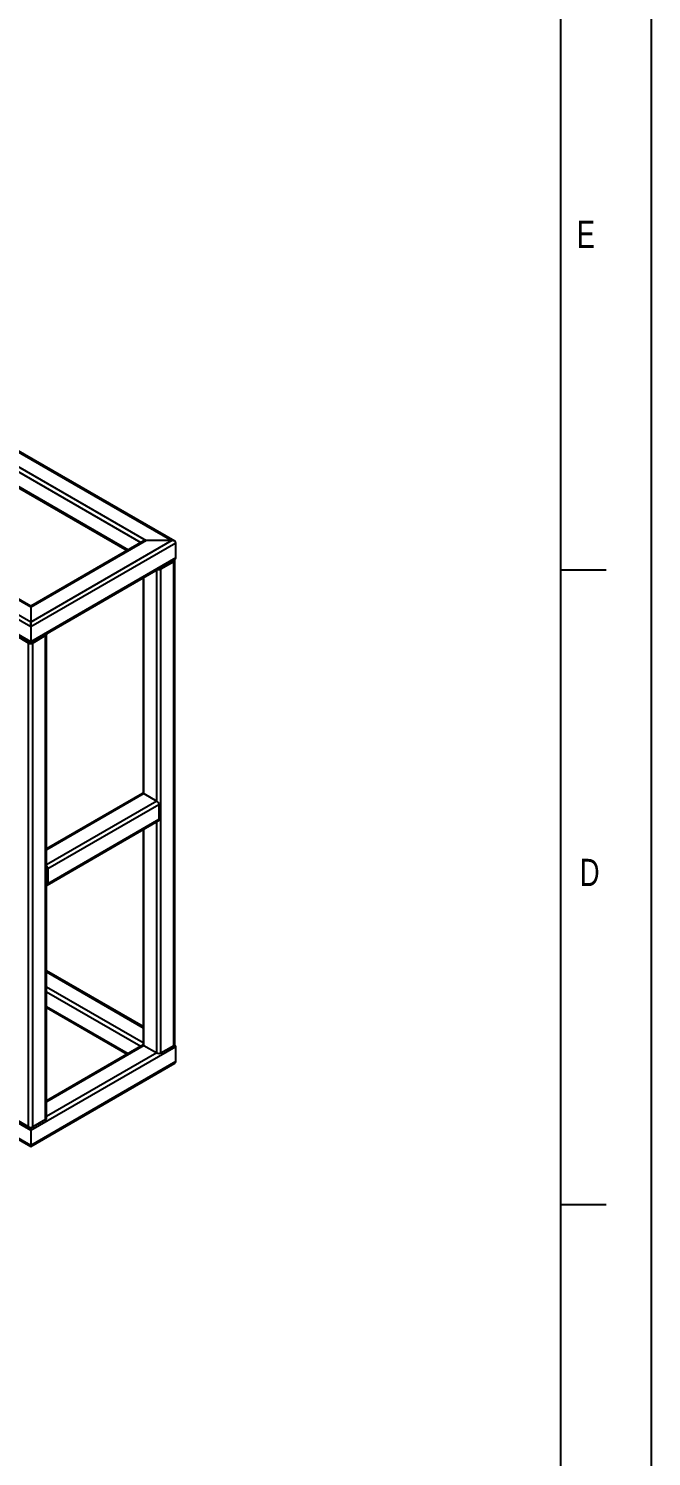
# Model space of a CAD drawing. Header units: millimetres. Extents: x 0 to 594, y 0 to 420.
# Drawn here: x 525.3 to 594, y 182.2 to 339.7 of the extents above; entities that cross this region are included whole.
import ezdxf

# ---------------------------------------------------------------- set-up
doc = ezdxf.new("R2010")
doc.units = ezdxf.units.MM
doc.layers.add('FORMATO', color=1, linetype='Continuous')
doc.layers.add('TEXTO', color=5, linetype='Continuous')
doc.styles.add('SLDTEXTSTYLE0', font='TXT', dxfattribs={"width": 0.75})

msp = doc.modelspace()

# ---------------------------------------------------------------- linework, layer by layer
at = {"color": 7, "linetype": 'Continuous', "lineweight": 25}
for p, q in [((541.4028, 283.12974), (445.37437, 338.56577)), ((445.37437, 338.45306), (541.06949, 283.20945)), ((445.37437, 336.82025), (538.24106, 283.20945)), ((525.51314, 273.68464), (429.34662, 329.20039)), ((525.51314, 274.22896), (429.81803, 329.47257)), ((525.51314, 275.86177), (432.64645, 329.47257)), ((525.51314, 275.97448), (432.97976, 329.39287)), ((525.51314, 272.05156), (429.34662, 327.56731)), ((429.48472, 327.37484), (525.51314, 271.93881)), ((515.14227, 294.25395), (536.1599, 282.12073)), ((541.06949, 283.20945), (525.51314, 274.22896)), ((538.24106, 283.20945), (525.51314, 275.86177)), ((537.90776, 283.12974), (525.51314, 275.97448)), ((541.5409, 282.93727), (525.51314, 273.68464)), ((541.06949, 283.20945), (538.24106, 283.20945)), ((541.5409, 281.30419), (541.5409, 282.93727)), ((541.5409, 281.30419), (525.51314, 272.05156)), ((525.51314, 271.93881), (541.4028, 281.11171)), ((539.77313, 280.14756), (541.18734, 280.96397)), ((539.89098, 280.07953), (541.30519, 280.89594)), ((541.30519, 227.5486), (541.30519, 280.89594)), ((541.40283, 227.68467), (541.40283, 281.03201)), ((537.90773, 279.09405), (537.90773, 255.34291)), ((539.89098, 226.7322), (539.89098, 280.07953)), ((525.51314, 275.97448), (525.51314, 275.86177)), ((525.51314, 275.86177), (525.51314, 275.97448)), ((525.51314, 275.86177), (525.51314, 274.22896)), ((525.51314, 274.22896), (525.51314, 273.68464)), ((525.51314, 273.68464), (525.51314, 274.22896)), ((525.51314, 218.15987), (429.34662, 273.67562)), ((525.27744, 271.91545), (523.86323, 272.73186)), ((525.39529, 271.98348), (523.98108, 272.79989)), ((525.51314, 273.68464), (525.51314, 272.05156)), ((527.04521, 272.79989), (525.63099, 271.98348)), ((527.16306, 272.73186), (525.74885, 271.91545)), ((527.16306, 219.38452), (527.16306, 272.73186)), ((527.26069, 219.52059), (527.26069, 272.86792)), ((525.51314, 216.52678), (429.34662, 272.04254)), ((429.48472, 271.85006), (525.51314, 216.41403)), ((525.27744, 218.56811), (525.27744, 271.91545)), ((525.51314, 272.05156), (525.51314, 271.93881)), ((525.51314, 271.93881), (525.51314, 272.05156)), ((525.74885, 218.56811), (525.74885, 271.91545)), ((537.83871, 255.32749), (527.26069, 249.22093)), ((538.00536, 255.31099), (539.41958, 254.49458)), ((539.65528, 254.08634), (527.39876, 247.0108)), ((539.65528, 254.08634), (539.65528, 252.45325)), ((527.32971, 245.2251), (539.58623, 252.30064)), ((539.65528, 252.45325), (527.39876, 245.37772)), ((537.90773, 251.33166), (537.90773, 227.68467)), ((527.28091, 247.07883), (527.28091, 245.44575)), ((527.39876, 247.0108), (527.39876, 245.37772)), ((537.90773, 229.62263), (527.26069, 235.76903)), ((527.26069, 231.73336), (536.1599, 226.59595)), ((541.5409, 227.41249), (525.51314, 218.15987)), ((537.90776, 227.60497), (527.26069, 221.45855)), ((538.00536, 227.5486), (539.41958, 226.7322)), ((539.89098, 226.7322), (541.30519, 227.5486)), ((541.4028, 227.60497), (541.38165, 227.61718)), ((541.5409, 225.77941), (541.5409, 227.41249)), ((541.5409, 225.77941), (525.51314, 216.52678)), ((525.51314, 216.41403), (541.4028, 225.58693)), ((525.27744, 218.56811), (523.86323, 219.38452)), ((527.16306, 219.38452), (525.74885, 218.56811)), ((525.51314, 218.51175), (525.51314, 218.15987)), ((525.51314, 218.15987), (525.51314, 218.51175)), ((525.51314, 218.15987), (525.51314, 216.52678)), ((525.51314, 216.52678), (525.51314, 216.41403)), ((525.51314, 216.41403), (525.51314, 216.52678))]:
    msp.add_line(p, q, dxfattribs=at)
at = {"color": 1, "linetype": 'Continuous', "lineweight": 25}
for p, q in [((515.14224, 295.9998), (537.672, 282.99364)), ((515.14224, 294.36672), (536.25756, 282.1771)), ((541.18734, 280.96397), (541.18734, 280.98733)), ((538.00536, 255.31099), (538.00536, 279.15041)), ((539.41958, 254.49458), (539.41958, 279.96682)), ((539.77313, 280.14756), (539.77313, 280.17092)), ((527.04521, 272.79989), (527.04521, 272.82325)), ((525.39529, 271.98348), (525.39529, 272.00684)), ((525.63099, 271.98348), (525.63099, 272.00684)), ((538.00536, 255.31099), (527.26069, 249.10822)), ((539.41958, 254.49458), (527.26069, 247.47541)), ((539.41958, 226.7322), (539.41958, 252.20443)), ((538.00536, 227.5486), (538.00536, 251.38802)), ((527.28091, 247.07854), (527.26069, 247.06687)), ((527.28091, 245.44573), (527.26069, 245.43406)), ((527.26069, 235.65632), (537.90773, 229.50992)), ((527.26069, 234.02351), (537.90773, 227.8771)), ((527.26069, 233.47919), (537.672, 227.46887)), ((527.26069, 231.84611), (536.25756, 226.65233)), ((538.00536, 227.5486), (527.26069, 221.34584)), ((539.41958, 226.7322), (527.26069, 219.71302))]:
    msp.add_line(p, q, dxfattribs=at)
at = {"color": 7, "linetype": 'Continuous', "lineweight": 25, "flags": 128}
for points in [[(541.30519, 280.89594), (541.34665, 280.9251), (541.37745, 280.95837), (541.39642, 280.99446), (541.40283, 281.03201), (541.39642, 281.06955), (541.38129, 281.10005)], [(527.23951, 272.93542), (527.25428, 272.90546), (527.26069, 272.86792), (527.25428, 272.83038), (527.23532, 272.79428), (527.20451, 272.76102), (527.16306, 272.73186)], [(527.39876, 245.37772), (527.39423, 245.32723), (527.38082, 245.28392), (527.35904, 245.24943), (527.32973, 245.22511), (527.29401, 245.21188), (527.26069, 245.20969)]]:
    msp.add_lwpolyline(points, dxfattribs=at)
at = {"color": 7, "linetype": 'Continuous', "lineweight": 25}
for centre, radius, start, end in [((541.14725, 281.04679), 0.09202, 295.8294904, 338.9642871), ((539.65458, 280.53757), 0.51545, 256.9696896, 297.2991108), ((539.66382, 280.3503), 0.23033, 275.7453234, 298.3334679), ((527.00512, 272.88271), 0.09202, 295.8294904, 338.9642871), ((525.51314, 272.37035), 0.51234, 242.6096722, 297.3903278), ((525.5046, 272.18621), 0.23033, 241.6665321, 264.2546766), ((525.52144, 272.18683), 0.23098, 275.3361185, 298.3136431), ((537.90772, 255.1747), 0.16766, 54.3824225, 114.307119), ((539.14354, 254.06305), 0.51227, 2.6054785, 57.3945217), ((539.49672, 252.43307), 0.15984, 304.0563508, 7.2558296), ((526.88394, 246.98654), 0.51539, 2.6972178, 43.0300689), ((527.0507, 247.07215), 0.2303, 1.6630562, 24.2472697), ((527.1891, 245.43907), 0.09205, 321.0496532, 4.1648284), ((538.07455, 227.70131), 0.16765, 185.6947993, 245.6253417), ((539.65528, 227.1871), 0.51234, 242.6096722, 297.3903278), ((541.23601, 227.70131), 0.16765, 294.3746583, 354.3052007), ((527.09387, 219.53723), 0.16765, 294.3746583, 354.3052007), ((525.51314, 219.02302), 0.51234, 242.6096722, 297.3903278)]:
    msp.add_arc(centre, radius, start, end, dxfattribs=at)
for centre, start_param, end_param in [((538.24106, 282.93727), 1.570796327, 2.356113226), ((538.24106, 282.93727), 1.570796327, 2.356113226), ((541.06949, 282.93727), 0, 1.570796327), ((541.06949, 282.93727), 0, 1.570796327), ((541.06949, 281.30419), 5.49770588, 6.283185307), ((541.06949, 281.30419), 5.49770588, 6.283185307), ((538.24106, 227.41249), 2.293515206, 2.356113226), ((538.24106, 227.41249), 2.293515206, 2.356113226), ((541.06949, 227.41249), 0, 0.848077425), ((541.06949, 227.41249), 0, 0.848077401), ((541.06949, 225.77941), 5.49770588, 6.283185307), ((541.06949, 225.77941), 5.49770588, 6.283185307)]:
    msp.add_ellipse(centre, major_axis=(0.4714, 0), ratio=0.577381545, start_param=start_param, end_param=end_param, dxfattribs=at)
at = {"layer": 'FORMATO'}
for p, q in [((594, 0), (594, 420)), ((584, 10), (584, 410)), ((584, 280), (589, 280)), ((584, 210), (589, 210))]:
    msp.add_line(p, q, dxfattribs=at)

# ---------------------------------------------------------------- texts
at = {"layer": 'TEXTO', "char_height": 3, "attachment_point": 1, "style": 'SLDTEXTSTYLE0'}
for s, insert in [('E', (585.75691, 318.47945)), ('D', (586.1042, 248.1247))]:
    msp.add_mtext(s, dxfattribs=dict(at, insert=insert))

doc.saveas('drawing.dxf')
